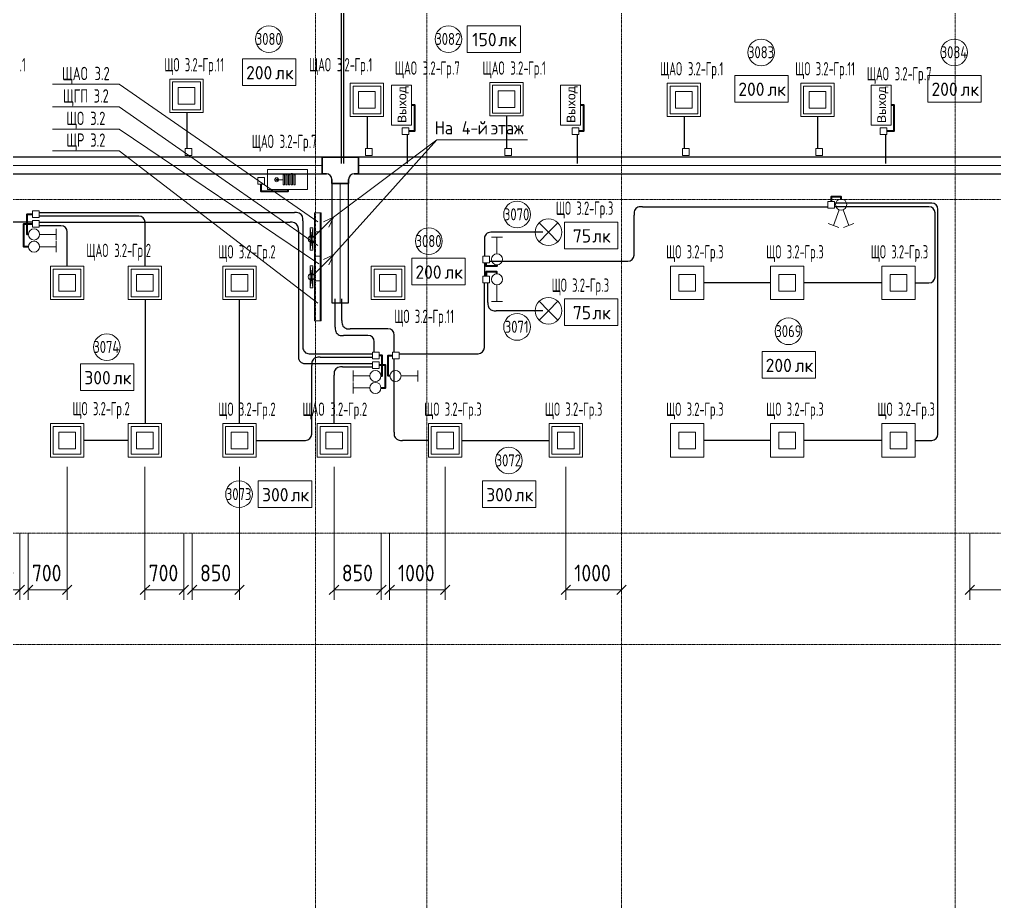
# Model space of a CAD drawing. Header units: millimetres. Extents: x -4730 to 98194, y -4296 to 93388.
# Drawn here: x 28174 to 45707, y 30378 to 46238 of the extents above; entities that cross this region are included whole.
import ezdxf

# ---------------------------------------------------------------- set-up
doc = ezdxf.new("R2010")
doc.units = ezdxf.units.MM
doc.linetypes.add('Линия сетки', pattern=[22.225, 12.7, -3.175, 3.175, -3.175])
for name, color, linetype, lineweight, true_color in [('Кабельные лотки', 5, 'Continuous', 25, 0x0000ff), ('Короба', 7, 'Continuous', 25, 0x008000), ('Соединительные детали кабельных лотков', 5, 'Continuous', 25, 0x0000ff), ('Соединительные детали коробов', 7, 'Continuous', 25, 0x008000), ('Типовые аннотации', 5, 'Continuous', 18, 0x0000ff), ('Уклон', 7, 'Continuous', 18, 0x007f00)]:
    doc.layers.add(name, color=color, linetype=linetype, lineweight=lineweight, true_color=true_color)
for name, color, linetype, lineweight in [('Марки помещений', 7, 'Continuous', 9), ('Марки силовых электроприборов', 7, 'Continuous', 9), ('Марки электрооборудования', 7, 'Continuous', 9), ('Осевая линия', 7, 'Continuous', 18), ('Оси', 7, 'Continuous', 9), ('Провода', 7, 'Continuous', 35), ('Размеры', 7, 'Continuous', 9), ('Размеры-120', 7, 'Continuous', 9), ('Текстовые примечания', 7, 'Continuous', 9), ('Тонкие линии', 7, 'Continuous', 9)]:
    doc.layers.add(name, color=color, linetype=linetype, lineweight=lineweight)
doc.styles.add('Arial', font='arial.ttf', dxfattribs={"height": 156})
doc.styles.add('GOST Common', font='GOST_Common.ttf', dxfattribs={"width": 0.6, "height": 240})
doc.styles.add('GOST Common_1', font='GOST_Common.ttf', dxfattribs={"width": 0.9, "height": 300})
doc.styles.add('GOST Common_2', font='GOST_Common.ttf', dxfattribs={"width": 0.8, "height": 216})
doc.styles.add('GOST Common_3', font='GOST_Common.ttf', dxfattribs={"height": 240})
doc.styles.add('GOST Common_4', font='GOST_Common.ttf', dxfattribs={"width": 0.7, "height": 240})
doc.styles.add('GOST Common_5', font='GOST_Common.ttf', dxfattribs={"width": 0.9, "height": 240})
doc.dimstyles.new('ADSK_Проверочный', dxfattribs={"dimscale": 304.8, "dimtxt": 301.714499, "dimasz": 0.556693, "dimexe": 0.590551, "dimexo": 0.590551, "dimgap": 0.19685, "dimtad": 1, "dimdec": 3, "dimrnd": 0.001, "dimdsep": 46, "dimtxsty": 'GOST Common_1', "dimblk1": 'OBLIQUE', "dimblk2": 'OBLIQUE', "dimsah": 1, "dimcen": 0.09, "dimazin": 0, "dimtfac": 1, "dimtdec": 4, "dimtix": 1, "dimtmove": 0, "dimatfit": 3, "dimfxl": 1, "dimtvp": 1, "dimtolj": 1, "dimtzin": 0, "dimarcsym": 2})

# ---------------------------------------------------------------- blocks, each defined once
blk = doc.blocks.new('M_Горизонтальный тройник для канального - Радиус 100 мм-2474834-3-й этаж')
at = {"layer": 'Соединительные детали кабельных лотков'}
for p, q in [((325, 150), (-325, 150)), ((-325, 150), (-325, -150)), ((-325, -150), (-325, 150)), ((-325, 150), (325, 150)), ((-325, 150), (-325, 150)), ((325, -150), (325, 150)), ((325, 150), (325, -150)), ((325, 150), (325, 150)), ((-325, -150), (-250, -150)), ((-250, -150), (-325, -150)), ((-325, -150), (-325, -150)), ((250, -150), (325, -150)), ((325, -150), (250, -150)), ((325, -150), (325, -150)), ((-150, -250), (-150, -325)), ((-150, -325), (-150, -250)), ((-150, -325), (150, -325)), ((150, -325), (-150, -325)), ((-150, -325), (-150, -325)), ((150, -325), (150, -250)), ((150, -250), (150, -325)), ((150, -325), (150, -325))]:
    blk.add_line(p, q, dxfattribs=at)
for centre, start, end in [((-250, -250), 0, 90), ((-250, -250), 0, 90), ((250, -250), 90, 180), ((250, -250), 90, 180)]:
    blk.add_arc(centre, 100, start, end, dxfattribs=at)
blk = doc.blocks.new('M_Короб_ отвод - Плоский торец - ПВХ - Стандартная-2386742-3-й этаж')
at = {"layer": 'Соединительные детали коробов'}
for p, q in [((0, 111.95), (0, 150.05)), ((-150.05, 0), (-111.95, 0))]:
    blk.add_line(p, q, dxfattribs=at)
blk.add_arc((-111.95, 111.95), 111.95, 270, 0, dxfattribs=at)
blk = doc.blocks.new('DIMBLOCK116-3-й этаж')
at = {"layer": 'Размеры-120'}
for p, q in [((27480, 38192), (27480, 35802)), ((27480, 35982), (27480, 38192)), ((28180, 36990), (28180, 35802)), ((28180, 35982), (28180, 36990)), ((27480, 35982), (27395, 35897)), ((27480, 35982), (27565, 36067)), ((27480, 35982), (28180, 35982)), ((28180, 35982), (28095, 35897)), ((28180, 35982), (28265, 36067))]:
    blk.add_line(p, q, dxfattribs=at)
at = {"layer": 'Размеры-120', "color": 0, "insert": (27546, 36434), "char_height": 300, "width": 681.16, "attachment_point": 1, "line_spacing_factor": 1.022761, "style": 'GOST Common_1'}
blk.add_mtext('700', dxfattribs=at)
blk = doc.blocks.new('_Oblique')
at = {"color": 0, "linetype": 'ByBlock', "lineweight": -2}
blk.add_line((-0.5, -0.5), (0.5, 0.5), dxfattribs=at)
blk = doc.blocks.new('DIMBLOCK117-3-й этаж')
at = {"layer": 'Размеры-120'}
for p, q in [((29030, 38192), (29030, 35802)), ((29030, 35982), (29030, 38192)), ((28330, 36990), (28330, 35802)), ((28330, 35982), (28330, 36990)), ((28330, 35982), (28245, 35897)), ((28330, 35982), (28415, 36067)), ((28330, 35982), (29030, 35982)), ((29030, 35982), (28945, 35897)), ((29030, 35982), (29115, 36067))]:
    blk.add_line(p, q, dxfattribs=at)
at = {"layer": 'Размеры-120', "color": 0, "insert": (28396, 36434), "char_height": 300, "width": 681.16, "attachment_point": 1, "line_spacing_factor": 1.022761, "style": 'GOST Common_1'}
blk.add_mtext('700', dxfattribs=at)
blk = doc.blocks.new('DIMBLOCK118-3-й этаж')
at = {"layer": 'Размеры-120'}
for p, q in [((30430, 38192), (30430, 35802)), ((30430, 35982), (30430, 38192)), ((31130, 36990), (31130, 35802)), ((31130, 35982), (31130, 36990)), ((30430, 35982), (30345, 35897)), ((30430, 35982), (30515, 36067)), ((30430, 35982), (31130, 35982)), ((31130, 35982), (31045, 35897)), ((31130, 35982), (31215, 36067))]:
    blk.add_line(p, q, dxfattribs=at)
at = {"layer": 'Размеры-120', "color": 0, "insert": (30496, 36434), "char_height": 300, "width": 681.16, "attachment_point": 1, "line_spacing_factor": 1.022761, "style": 'GOST Common_1'}
blk.add_mtext('700', dxfattribs=at)
blk = doc.blocks.new('DIMBLOCK119-3-й этаж')
at = {"layer": 'Размеры-120'}
for p, q in [((32130, 38192), (32130, 35802)), ((32130, 35982), (32130, 38192)), ((31280, 36990), (31280, 35802)), ((31280, 35982), (31280, 36990)), ((31280, 35982), (31195, 35897)), ((31280, 35982), (31365, 36067)), ((31280, 35982), (32130, 35982)), ((32130, 35982), (32045, 35897)), ((32130, 35982), (32215, 36067))]:
    blk.add_line(p, q, dxfattribs=at)
at = {"layer": 'Размеры-120', "color": 0, "insert": (31421, 36434), "char_height": 300, "width": 681.16, "attachment_point": 1, "line_spacing_factor": 1.022761, "style": 'GOST Common_1'}
blk.add_mtext('850', dxfattribs=at)
blk = doc.blocks.new('DIMBLOCK120-3-й этаж')
at = {"layer": 'Размеры-120'}
for p, q in [((33830, 38192), (33830, 35802)), ((33830, 35982), (33830, 38192)), ((34680, 36990), (34680, 35802)), ((34680, 35982), (34680, 36990)), ((33830, 35982), (33745, 35897)), ((33830, 35982), (33915, 36067)), ((33830, 35982), (34680, 35982)), ((34680, 35982), (34595, 35897)), ((34680, 35982), (34765, 36067))]:
    blk.add_line(p, q, dxfattribs=at)
at = {"layer": 'Размеры-120', "color": 0, "insert": (33971, 36434), "char_height": 300, "width": 681.16, "attachment_point": 1, "line_spacing_factor": 1.022761, "style": 'GOST Common_1'}
blk.add_mtext('850', dxfattribs=at)
blk = doc.blocks.new('DIMBLOCK121-3-й этаж')
at = {"layer": 'Размеры-120'}
for p, q in [((35830, 38192), (35830, 35802)), ((35830, 35982), (35830, 38192)), ((34830, 36990), (34830, 35802)), ((34830, 35982), (34830, 36990)), ((34830, 35982), (34745, 35897)), ((34830, 35982), (34915, 36067)), ((34830, 35982), (35830, 35982)), ((35830, 35982), (35745, 35897)), ((35830, 35982), (35915, 36067))]:
    blk.add_line(p, q, dxfattribs=at)
at = {"layer": 'Размеры-120', "color": 0, "insert": (34980, 36434), "char_height": 300, "width": 840.71, "attachment_point": 1, "line_spacing_factor": 1.022761, "style": 'GOST Common_1'}
blk.add_mtext('1000', dxfattribs=at)
blk = doc.blocks.new('DIMBLOCK122-3-й этаж')
at = {"layer": 'Размеры-120'}
for p, q in [((38000, 38192), (38000, 35802)), ((38000, 35982), (38000, 38192)), ((39000, 35922), (39000, 36162)), ((38000, 35982), (37915, 35897)), ((38000, 35982), (38085, 36067)), ((38000, 35982), (39000, 35982)), ((39000, 35982), (38915, 35897)), ((39000, 35982), (39085, 36067)), ((39000, 35982), (39000, 35922))]:
    blk.add_line(p, q, dxfattribs=at)
at = {"layer": 'Размеры-120', "color": 0, "insert": (38150, 36434), "char_height": 300, "width": 840.71, "attachment_point": 1, "line_spacing_factor": 1.022761, "style": 'GOST Common_1'}
blk.add_mtext('1000', dxfattribs=at)
blk = doc.blocks.new('DIMBLOCK123-3-й этаж')
at = {"layer": 'Размеры-120'}
for p, q in [((47865, 38192), (47865, 35802)), ((47865, 35982), (47865, 38192)), ((45265, 36990), (45265, 35802)), ((45265, 35982), (45265, 36990)), ((45265, 35982), (45180, 35897)), ((45265, 35982), (45350, 36067)), ((45265, 35982), (47865, 35982)), ((47865, 35982), (47780, 35897)), ((47865, 35982), (47950, 36067))]:
    blk.add_line(p, q, dxfattribs=at)
at = {"layer": 'Размеры-120', "color": 0, "insert": (46187, 36434), "char_height": 300, "width": 908.21, "attachment_point": 1, "line_spacing_factor": 1.022761, "style": 'GOST Common_1'}
blk.add_mtext('2600', dxfattribs=at)
blk = doc.blocks.new('ADSK_Марка_Помещение_1_ГОСТ21-501-2011 - Номер-85995-3-й этаж')
at = {"layer": 'Марки помещений'}
blk.add_circle((0, 0), 2, dxfattribs=at)
blk = doc.blocks.new('Морка помещения_освещённость_ - Морка помещения_освещённость_-1484368-3-й этаж')
at = {"layer": 'Марки помещений', "color": 190, "true_color": 0x8000ff}
for p, q in [((-4, 0), (-4, 4)), ((-4, 4), (4, 4)), ((4, 4), (4, 0)), ((4, 0), (-4, 0))]:
    blk.add_line(p, q, dxfattribs=at)
blk = doc.blocks.new('Марка электрооборудования с выноской - Марка электрооборудования с выноской-2902873-3-й этаж')
at = {"layer": 'Марки электрооборудования'}
blk.add_line((-5, 0), (5, 0), dxfattribs=at)

msp = doc.modelspace()

# ---------------------------------------------------------------- linework, layer by layer
at = {"layer": 'Кабельные лотки'}
for p, q in [((33617.9607, 43763.1437), (6870.0021, 43763.1437)), ((33617.9607, 43463.1437), (33617.9607, 43763.1437)), ((34267.9607, 43463.1437), (34267.9607, 43763.1437)), ((47495, 43763.1437), (34267.9607, 43763.1437)), ((6870.0021, 43463.1437), (33617.9607, 43463.1437)), ((34267.9607, 43463.1437), (47495, 43463.1437)), ((33792.9607, 43288.1437), (34092.9607, 43288.1437)), ((33792.9607, 43288.1437), (33792.9607, 41143.1437)), ((34092.9607, 41143.1437), (34092.9607, 43288.1437)), ((33792.9607, 41143.1437), (34092.9607, 41143.1437))]:
    msp.add_line(p, q, dxfattribs=at)
at = {"layer": 'Короба'}
for p, q in [((34000, 46832.2429), (34000, 43650.7431)), ((33960, 46652.2429), (33960, 43650.7431)), ((31180.3443, 44566.4553), (31180.3443, 43914.9566)), ((34425.1554, 44494.265), (34425.1554, 43914.9566)), ((36933.081, 44506.9269), (36933.081, 43914.9566)), ((40125.1554, 44494.265), (40125.1554, 43914.9566)), ((42525.1554, 44494.265), (42525.1554, 43914.9566)), ((35144.8925, 44170.7431), (35144.8925, 43650.7431)), ((38204.8925, 44170.7431), (38204.8925, 43650.7431)), ((43744.8925, 44170.7431), (43744.8925, 43650.7431)), ((39376.7749, 42871.7988), (42709.4077, 42871.7988)), ((44539.714, 42934.7988), (42829.4077, 42934.7988)), ((44489.95, 42871.7988), (42829.4077, 42871.7988)), ((44689.764, 38820.05), (44689.764, 42784.7488)), ((28529.9835, 42766.8411), (33119.9335, 42766.8411)), ((30282.214, 42703.8411), (28529.9835, 42703.8411)), ((33269.9835, 42616.7911), (33269.9835, 40377.2453)), ((39226.7249, 42039.4404), (39226.7249, 42721.7488)), ((44640, 41650.05), (44640, 42721.7488)), ((28409.9835, 42592.1561), (25589.9835, 42592.1561)), ((28529.9835, 42592.1561), (33039.9335, 42592.1561)), ((28882.214, 42529.1561), (28529.9835, 42529.1561)), ((30432.264, 41797.5), (30432.264, 42553.7911)), ((33189.9835, 42442.1061), (33189.9835, 40202.5603)), ((29032.264, 41797.5), (29032.264, 42379.1061)), ((36535.2249, 42262.0064), (36535.2249, 41980.8904)), ((37586.406, 42412.0564), (36685.2749, 42412.0564)), ((36535.2249, 41860.8904), (36535.2249, 41620.8904)), ((36626.7249, 41889.3904), (39076.6749, 41889.3904)), ((36535.2249, 40377.2453), (36535.2249, 41500.8904)), ((36598.2249, 41150.05), (36598.2249, 41500.8904)), ((41684.764, 41500), (40479.764, 41500)), ((43684.764, 41500), (42279.764, 41500)), ((44279.764, 41500), (44489.95, 41500)), ((33851.9604, 40705.7453), (33851.9604, 41215.6953)), ((33971.9604, 40825.7453), (33971.9604, 41215.6953)), ((30432.264, 41202.5), (30432.264, 38967.5)), ((32132.264, 38967.5), (32132.264, 41202.5)), ((37586.406, 41000), (36748.2749, 41000)), ((34401.9104, 40555.6953), (34002.0104, 40555.6953)), ((34761.9104, 40675.6953), (34122.0104, 40675.6953)), ((34911.9604, 40255.6953), (34911.9604, 40525.6453)), ((34551.9604, 40255.6953), (34551.9604, 40405.6453)), ((33420.0335, 40227.1953), (34523.4604, 40227.1953)), ((33579.814, 40164.1953), (34523.4604, 40164.1953)), ((35003.4604, 40227.1953), (36385.1749, 40227.1953)), ((33340.0335, 40052.5103), (34523.4604, 40052.5103)), ((33429.764, 38820.05), (33429.764, 40014.1453)), ((33982.314, 39989.5103), (34523.4604, 39989.5103)), ((34911.9604, 38820.05), (34911.9604, 40135.6953)), ((33832.264, 38967.5), (33832.264, 39839.4603)), ((30134.764, 38670), (29329.764, 38670)), ((32429.764, 38670), (33279.714, 38670)), ((35534.764, 38670), (35062.0104, 38670)), ((36129.764, 38670), (37704.764, 38670)), ((41684.764, 38670), (40479.764, 38670)), ((43684.764, 38670), (42279.764, 38670)), ((44279.764, 38670), (44539.714, 38670))]:
    msp.add_line(p, q, dxfattribs=at)
at = {"layer": 'Марки электрооборудования'}
for p, q in [((33538.2213, 42599.8824), (29966.956, 45073.2158)), ((33536.6381, 42171.4857), (29966.956, 44670.0318)), ((33557.6665, 41845.7443), (29966.956, 44266.4949)), ((33541.8263, 41134.2906), (29966.956, 43875.7474))]:
    msp.add_line(p, q, dxfattribs=at)
at = {"layer": 'Осевая линия'}
for p, q in [((6870.0021, 43613.1437), (33617.9607, 43613.1437)), ((34267.9607, 43613.1437), (47495, 43613.1437)), ((33942.9607, 43288.1437), (33942.9607, 41143.1437))]:
    msp.add_line(p, q, dxfattribs=at)
at = {"layer": 'Оси', "linetype": 'Линия сетки'}
for p, q in [((33500, 93388.3703), (33500, -3096.3487)), ((35500, 93388.3703), (35500, -3096.3487)), ((39000, 93388.3703), (39000, -3096.3487)), ((45000, 93388.3703), (45000, -3096.3487)), ((98194.2682, 43000), (-3530.0173, 43000)), ((98194.2682, 37000), (-3530.0173, 37000)), ((98194.2682, 35000), (-3530.0173, 35000))]:
    msp.add_line(p, q, dxfattribs=at)
at = {"layer": 'Провода', "flags": 128}
for points in [[(35221.7452, 44701.1579), (35275, 44702.3036), (35275, 44230.7451), (35173.3925, 44230.7438)], [(38261.7452, 44701.1579), (38315, 44702.3036), (38315, 44230.7451), (38233.3925, 44230.7439)], [(43846.7452, 44700.8694), (43900, 44702.0151), (43900, 44230.7451), (43773.3925, 44230.7437)], [(32999.2175, 43178.2548), (33000, 43145), (32520, 43145), (32521.844, 43278.6863)], [(42949.4457, 43004), (42949.4457, 43050), (42769.4028, 43050), (42769.4077, 42963.2988)], [(28335.6433, 42372.5619), (28315, 42372.5619), (28315, 42734.2652), (28409.9835, 42734.2652)], [(28335.6433, 42152.5619), (28255, 42152.5619), (28255, 42560.6582), (28409.9835, 42560.6567)], [(36760, 41825.6433), (36760, 41805), (36566.72, 41805), (36566.7224, 41860.8904)], [(36760, 41664.3567), (36760, 41700), (36566.72, 41700), (36566.7228, 41620.8904)], [(34674.3567, 39827.0981), (34695, 39827.0981), (34695, 40195.6974), (34643.4604, 40195.6964)], [(34835.6433, 39827.0981), (34802.9503, 39827.0981), (34802.9503, 40195.6974), (34883.4604, 40195.6962)], [(34674.3567, 39612.6413), (34755, 39612.6413), (34755, 40021.0124), (34643.4604, 40021.011)]]:
    msp.add_lwpolyline(points, dxfattribs=at)
at = {"layer": 'Типовые аннотации'}
for p, q in [((30878.0804, 45163.9553), (31478.0804, 45163.9553)), ((30878.0804, 44563.9553), (30878.0804, 45163.9553)), ((30928.0804, 45113.9553), (31428.0804, 45113.9553)), ((30928.0804, 44613.9553), (30928.0804, 45113.9553)), ((31428.0804, 45113.9553), (31428.0804, 44613.9553)), ((31478.0804, 45163.9553), (31478.0804, 44563.9553)), ((42222.8914, 45091.765), (42822.8914, 45091.765)), ((42222.8914, 44491.765), (42222.8914, 45091.765)), ((42822.8914, 45091.765), (42822.8914, 44491.765)), ((31028.0804, 45013.9553), (31028.0804, 44713.9553)), ((31328.0804, 45013.9553), (31028.0804, 45013.9553)), ((31328.0804, 44713.9553), (31328.0804, 45013.9553)), ((42272.8914, 45041.765), (42772.8914, 45041.765)), ((42272.8914, 44541.765), (42272.8914, 45041.765)), ((42372.8914, 44941.765), (42372.8914, 44641.765)), ((42672.8914, 44941.765), (42372.8914, 44941.765)), ((42672.8914, 44641.765), (42672.8914, 44941.765)), ((42772.8914, 45041.765), (42772.8914, 44541.765)), ((31028.0804, 44713.9553), (31328.0804, 44713.9553)), ((31478.0804, 44563.9553), (30878.0804, 44563.9553)), ((31428.0804, 44613.9553), (30928.0804, 44613.9553)), ((42772.8914, 44541.765), (42272.8914, 44541.765)), ((42372.8914, 44641.765), (42672.8914, 44641.765)), ((42822.8914, 44491.765), (42222.8914, 44491.765)), ((42915.2437, 42815.3874), (42812.6377, 42533.4796)), ((42983.6477, 42815.3874), (43086.2538, 42533.4796)), ((33480, 42420), (33480, 42760)), ((33480, 42760), (33600, 42760)), ((33580, 42760), (33580, 42420)), ((33600, 42760), (33600, 42420)), ((28835.6433, 42272.5619), (28835.6433, 42472.5619)), ((37686.406, 42412.0564), (37516.7003, 42581.7621)), ((37686.406, 42412.0564), (37856.1116, 42581.7621)), ((42718.6684, 42567.6816), (42906.6069, 42499.2776)), ((43180.223, 42567.6816), (42992.2845, 42499.2776)), ((28535.6433, 42372.5619), (28835.6433, 42372.5619)), ((33600, 42420), (33480, 42420)), ((33480, 41980), (33480, 42420)), ((33480, 42420), (33600, 42420)), ((33580, 42420), (33580, 41980)), ((33600, 42420), (33600, 41980)), ((36860, 42325.6433), (36660, 42325.6433)), ((36760, 42025.6433), (36760, 42325.6433)), ((37686.406, 42412.0564), (37516.7003, 42242.3508)), ((37686.406, 42412.0564), (37856.1116, 42242.3508)), ((33480, 41540), (33480, 41980)), ((33480, 41980), (33600, 41980)), ((33600, 41980), (33480, 41980)), ((33580, 41980), (33580, 41540)), ((33600, 41980), (33600, 41540)), ((30130, 41800), (30730, 41800)), ((30130, 41200), (30130, 41800)), ((30180, 41750), (30680, 41750)), ((30180, 41250), (30180, 41750)), ((30680, 41750), (30680, 41250)), ((30730, 41800), (30730, 41200)), ((31830, 41800), (32430, 41800)), ((31830, 41200), (31830, 41800)), ((31880, 41750), (32380, 41750)), ((31880, 41250), (31880, 41750)), ((32380, 41750), (32380, 41250)), ((32430, 41800), (32430, 41200)), ((34500.6863, 41800), (35100.6863, 41800)), ((34500.6863, 41200), (34500.6863, 41800)), ((34550.6863, 41750), (35050.6863, 41750)), ((34550.6863, 41250), (34550.6863, 41750)), ((35050.6863, 41750), (35050.6863, 41250)), ((35100.6863, 41800), (35100.6863, 41200)), ((39880, 41800), (40480, 41800)), ((39880, 41200), (39880, 41800)), ((40480, 41800), (40480, 41200)), ((41680, 41800), (42280, 41800)), ((41680, 41200), (41680, 41800)), ((42280, 41800), (42280, 41200)), ((43680, 41800), (44280, 41800)), ((43680, 41200), (43680, 41800)), ((44280, 41800), (44280, 41200)), ((30280, 41650), (30280, 41350)), ((30580, 41650), (30280, 41650)), ((30580, 41350), (30580, 41650)), ((31980, 41650), (31980, 41350)), ((32280, 41650), (31980, 41650)), ((32280, 41350), (32280, 41650)), ((34650.6863, 41650), (34650.6863, 41350)), ((34950.6863, 41650), (34650.6863, 41650)), ((34950.6863, 41350), (34950.6863, 41650)), ((40030, 41650), (40030, 41350)), ((40330, 41650), (40030, 41650)), ((40330, 41350), (40330, 41650)), ((41830, 41650), (41830, 41350)), ((42130, 41650), (41830, 41650)), ((42130, 41350), (42130, 41650)), ((43830, 41650), (43830, 41350)), ((44130, 41650), (43830, 41650)), ((44130, 41350), (44130, 41650)), ((33600, 41540), (33480, 41540)), ((33480, 40820), (33480, 41540)), ((33480, 41540), (33600, 41540)), ((33580, 41540), (33580, 40820)), ((33600, 41540), (33600, 40820)), ((36760, 41464.3567), (36760, 41164.3567)), ((30680, 41250), (30180, 41250)), ((30280, 41350), (30580, 41350)), ((32380, 41250), (31880, 41250)), ((31980, 41350), (32280, 41350)), ((35050.6863, 41250), (34550.6863, 41250)), ((34650.6863, 41350), (34950.6863, 41350)), ((40030, 41350), (40330, 41350)), ((41830, 41350), (42130, 41350)), ((43830, 41350), (44130, 41350)), ((30730, 41200), (30130, 41200)), ((32430, 41200), (31830, 41200)), ((35100.6863, 41200), (34500.6863, 41200)), ((36660, 41164.3567), (36860, 41164.3567)), ((37686.406, 41000), (37516.7003, 41169.7056)), ((37686.406, 41000), (37856.1116, 41169.7056)), ((40480, 41200), (39880, 41200)), ((42280, 41200), (41680, 41200)), ((44280, 41200), (43680, 41200)), ((37686.406, 41000), (37516.7003, 40830.2944)), ((37686.406, 41000), (37856.1116, 40830.2944)), ((33600, 40820), (33480, 40820)), ((34174.3567, 39927.0981), (34174.3567, 39727.0981)), ((34474.3567, 39827.0981), (34174.3567, 39827.0981)), ((35035.6433, 39827.0981), (35335.6433, 39827.0981)), ((35335.6433, 39727.0981), (35335.6433, 39927.0981)), ((28730, 38970), (29330, 38970)), ((28730, 38370), (28730, 38970)), ((29330, 38970), (29330, 38370)), ((30130, 38970), (30730, 38970)), ((30130, 38370), (30130, 38970)), ((30730, 38970), (30730, 38370)), ((31830, 38970), (32430, 38970)), ((31830, 38370), (31830, 38970)), ((32430, 38970), (32430, 38370)), ((35530, 38970), (36130, 38970)), ((35530, 38370), (35530, 38970)), ((36130, 38970), (36130, 38370)), ((37700, 38970), (38300, 38970)), ((37700, 38370), (37700, 38970)), ((38300, 38970), (38300, 38370)), ((39880, 38970), (40480, 38970)), ((39880, 38370), (39880, 38970)), ((40480, 38970), (40480, 38370)), ((41680, 38970), (42280, 38970)), ((41680, 38370), (41680, 38970)), ((42280, 38970), (42280, 38370)), ((43680, 38970), (44280, 38970)), ((43680, 38370), (43680, 38970)), ((44280, 38970), (44280, 38370)), ((28780, 38920), (29280, 38920)), ((28780, 38420), (28780, 38920)), ((28880, 38820), (28880, 38520)), ((29180, 38820), (28880, 38820)), ((29180, 38520), (29180, 38820)), ((29280, 38920), (29280, 38420)), ((30180, 38920), (30680, 38920)), ((30180, 38420), (30180, 38920)), ((30280, 38820), (30280, 38520)), ((30580, 38820), (30280, 38820)), ((30580, 38520), (30580, 38820)), ((30680, 38920), (30680, 38420)), ((31880, 38920), (32380, 38920)), ((31880, 38420), (31880, 38920)), ((31980, 38820), (31980, 38520)), ((32280, 38820), (31980, 38820)), ((32280, 38520), (32280, 38820)), ((32380, 38920), (32380, 38420)), ((35580, 38920), (36080, 38920)), ((35580, 38420), (35580, 38920)), ((35680, 38820), (35680, 38520)), ((35980, 38820), (35680, 38820)), ((35980, 38520), (35980, 38820)), ((36080, 38920), (36080, 38420)), ((37750, 38920), (38250, 38920)), ((37750, 38420), (37750, 38920)), ((37850, 38820), (37850, 38520)), ((38150, 38820), (37850, 38820)), ((38150, 38520), (38150, 38820)), ((38250, 38920), (38250, 38420)), ((40030, 38820), (40030, 38520)), ((40330, 38820), (40030, 38820)), ((40330, 38520), (40330, 38820)), ((41830, 38820), (41830, 38520)), ((42130, 38820), (41830, 38820)), ((42130, 38520), (42130, 38820)), ((43830, 38820), (43830, 38520)), ((44130, 38820), (43830, 38820)), ((44130, 38520), (44130, 38820)), ((29280, 38420), (28780, 38420)), ((28880, 38520), (29180, 38520)), ((30680, 38420), (30180, 38420)), ((30280, 38520), (30580, 38520)), ((32380, 38420), (31880, 38420)), ((31980, 38520), (32280, 38520)), ((36080, 38420), (35580, 38420)), ((35680, 38520), (35980, 38520)), ((38250, 38420), (37750, 38420)), ((37850, 38520), (38150, 38520)), ((40030, 38520), (40330, 38520)), ((41830, 38520), (42130, 38520)), ((43830, 38520), (44130, 38520)), ((29330, 38370), (28730, 38370)), ((30730, 38370), (30130, 38370)), ((32430, 38370), (31830, 38370)), ((36130, 38370), (35530, 38370)), ((38300, 38370), (37700, 38370)), ((40480, 38370), (39880, 38370)), ((42280, 38370), (41680, 38370)), ((44280, 38370), (43680, 38370))]:
    msp.add_line(p, q, dxfattribs=at)
at = {"layer": 'Типовые аннотации', "color": 1, "true_color": 0xff0000}
for p, q in [((34122.8914, 45091.765), (34722.8914, 45091.765)), ((34122.8914, 44491.765), (34122.8914, 45091.765)), ((34722.8914, 45091.765), (34722.8914, 44491.765)), ((36630.817, 45104.4269), (37230.817, 45104.4269)), ((36630.817, 44504.4269), (36630.817, 45104.4269)), ((37230.817, 45104.4269), (37230.817, 44504.4269)), ((39822.8914, 45091.765), (40422.8914, 45091.765)), ((39822.8914, 44491.765), (39822.8914, 45091.765)), ((40422.8914, 45091.765), (40422.8914, 44491.765)), ((34172.8914, 45041.765), (34672.8914, 45041.765)), ((34172.8914, 44541.765), (34172.8914, 45041.765)), ((34272.8914, 44941.765), (34272.8914, 44641.765)), ((34572.8914, 44941.765), (34272.8914, 44941.765)), ((34572.8914, 44641.765), (34572.8914, 44941.765)), ((34672.8914, 45041.765), (34672.8914, 44541.765)), ((36680.817, 45054.4269), (37180.817, 45054.4269)), ((36680.817, 44554.4269), (36680.817, 45054.4269)), ((36780.817, 44954.4269), (36780.817, 44654.4269)), ((37080.817, 44954.4269), (36780.817, 44954.4269)), ((37080.817, 44654.4269), (37080.817, 44954.4269)), ((37180.817, 45054.4269), (37180.817, 44554.4269)), ((39872.8914, 45041.765), (40372.8914, 45041.765)), ((39872.8914, 44541.765), (39872.8914, 45041.765)), ((39972.8914, 44941.765), (39972.8914, 44641.765)), ((40272.8914, 44941.765), (39972.8914, 44941.765)), ((40272.8914, 44641.765), (40272.8914, 44941.765)), ((40372.8914, 45041.765), (40372.8914, 44541.765)), ((34672.8914, 44541.765), (34172.8914, 44541.765)), ((34272.8914, 44641.765), (34572.8914, 44641.765)), ((37180.817, 44554.4269), (36680.817, 44554.4269)), ((36780.817, 44654.4269), (37080.817, 44654.4269)), ((40372.8914, 44541.765), (39872.8914, 44541.765)), ((39972.8914, 44641.765), (40272.8914, 44641.765)), ((34722.8914, 44491.765), (34122.8914, 44491.765)), ((37230.817, 44504.4269), (36630.817, 44504.4269)), ((40422.8914, 44491.765), (39822.8914, 44491.765)), ((35053.3925, 44290.7431), (35173.3925, 44290.7431)), ((35053.3925, 44170.7431), (35053.3925, 44290.7431)), ((35173.3925, 44290.7431), (35173.3925, 44170.7431)), ((38113.3925, 44290.7431), (38233.3925, 44290.7431)), ((38113.3925, 44170.7431), (38113.3925, 44290.7431)), ((38233.3925, 44290.7431), (38233.3925, 44170.7431)), ((43653.3925, 44290.7431), (43773.3925, 44290.7431)), ((43653.3925, 44170.7431), (43653.3925, 44290.7431)), ((43773.3925, 44290.7431), (43773.3925, 44170.7431)), ((35173.3925, 44170.7431), (35053.3925, 44170.7431)), ((38233.3925, 44170.7431), (38113.3925, 44170.7431)), ((43773.3925, 44170.7431), (43653.3925, 44170.7431)), ((34396.6554, 43914.9566), (34516.6554, 43914.9566)), ((34396.6554, 43794.9566), (34396.6554, 43914.9566)), ((34516.6554, 43914.9566), (34516.6554, 43794.9566)), ((36904.581, 43914.9566), (37024.581, 43914.9566)), ((36904.581, 43794.9566), (36904.581, 43914.9566)), ((37024.581, 43914.9566), (37024.581, 43794.9566)), ((40096.6554, 43914.9566), (40216.6554, 43914.9566)), ((40096.6554, 43794.9566), (40096.6554, 43914.9566)), ((40216.6554, 43914.9566), (40216.6554, 43794.9566)), ((34516.6554, 43794.9566), (34396.6554, 43794.9566)), ((37024.581, 43794.9566), (36904.581, 43794.9566)), ((40216.6554, 43794.9566), (40096.6554, 43794.9566)), ((32634.9821, 43178.2548), (32634.9821, 43538.2548)), ((32634.9821, 43538.2548), (33354.9821, 43538.2548)), ((33354.9821, 43538.2548), (33354.9821, 43178.2548)), ((32462.6716, 43398.6863), (32582.6716, 43398.6863)), ((32462.6716, 43278.6863), (32462.6716, 43398.6863)), ((32582.6716, 43398.6863), (32582.6716, 43278.6863)), ((32772.4107, 43380.6088), (32797.8665, 43355.153)), ((32797.8665, 43355.153), (32772.4107, 43329.6971)), ((32823.3224, 43380.6088), (32797.8665, 43355.153)), ((32917.8665, 43355.153), (32797.8665, 43355.153)), ((32797.8665, 43355.153), (32823.3224, 43329.6971)), ((32917.8665, 43445.153), (32941.8665, 43445.153)), ((32917.8665, 43265.153), (32917.8665, 43445.153)), ((32941.8665, 43445.153), (32941.8665, 43265.153)), ((32965.8665, 43445.153), (32989.8665, 43445.153)), ((32965.8665, 43265.153), (32965.8665, 43445.153)), ((32989.8665, 43445.153), (32989.8665, 43265.153)), ((33013.8665, 43445.153), (33037.8665, 43445.153)), ((33013.8665, 43265.153), (33013.8665, 43445.153)), ((33037.8665, 43445.153), (33037.8665, 43265.153)), ((33061.8665, 43469.153), (33085.8665, 43469.153)), ((33061.8665, 43265.153), (33061.8665, 43469.153)), ((33085.8665, 43469.153), (33085.8665, 43265.153)), ((33109.8665, 43445.153), (33133.8665, 43445.153)), ((33109.8665, 43265.153), (33109.8665, 43445.153)), ((33133.8665, 43445.153), (33133.8665, 43265.153)), ((32582.6716, 43278.6863), (32462.6716, 43278.6863)), ((33354.9821, 43178.2548), (32634.9821, 43178.2548)), ((32941.8665, 43265.153), (32917.8665, 43265.153)), ((32989.8665, 43265.153), (32965.8665, 43265.153)), ((33037.8665, 43265.153), (33013.8665, 43265.153)), ((33085.8665, 43265.153), (33061.8665, 43265.153)), ((33133.8665, 43265.153), (33109.8665, 43265.153)), ((28409.9835, 42620.6561), (28529.9835, 42620.6561)), ((28409.9835, 42500.6561), (28409.9835, 42620.6561)), ((28529.9835, 42620.6561), (28529.9835, 42500.6561)), ((28529.9835, 42500.6561), (28409.9835, 42500.6561)), ((28535.6433, 42152.5619), (28835.6433, 42152.5619)), ((28835.6433, 42052.5619), (28835.6433, 42252.5619)), ((28730, 41800), (29330, 41800)), ((28730, 41200), (28730, 41800)), ((28780, 41750), (29280, 41750)), ((28780, 41250), (28780, 41750)), ((29280, 41750), (29280, 41250)), ((29330, 41800), (29330, 41200)), ((28880, 41650), (28880, 41350)), ((29180, 41650), (28880, 41650)), ((29180, 41350), (29180, 41650)), ((29280, 41250), (28780, 41250)), ((28880, 41350), (29180, 41350)), ((29330, 41200), (28730, 41200)), ((34523.4604, 40081.0103), (34643.4604, 40081.0103)), ((34523.4604, 39961.0103), (34523.4604, 40081.0103)), ((34643.4604, 40081.0103), (34643.4604, 39961.0103)), ((34643.4604, 39961.0103), (34523.4604, 39961.0103)), ((34174.3567, 39712.6413), (34174.3567, 39512.6413)), ((34474.3567, 39612.6413), (34174.3567, 39612.6413)), ((33530, 38970), (34130, 38970)), ((33530, 38370), (33530, 38970)), ((34130, 38970), (34130, 38370)), ((33580, 38920), (34080, 38920)), ((33580, 38420), (33580, 38920)), ((33680, 38820), (33680, 38520)), ((33980, 38820), (33680, 38820)), ((33980, 38520), (33980, 38820)), ((34080, 38920), (34080, 38420)), ((34080, 38420), (33580, 38420)), ((33680, 38520), (33980, 38520)), ((34130, 38370), (33530, 38370))]:
    msp.add_line(p, q, dxfattribs=at)
at = {"layer": 'Типовые аннотации', "color": 96, "true_color": 0x008000}
for p, q in [((34861.7452, 45057.2856), (35221.7452, 45057.2856)), ((34861.7452, 44337.2856), (34861.7452, 45057.2856)), ((35221.7452, 45057.2856), (35221.7452, 44337.2856)), ((37901.7452, 45057.2856), (38261.7452, 45057.2856)), ((37901.7452, 44337.2856), (37901.7452, 45057.2856)), ((38261.7452, 45057.2856), (38261.7452, 44337.2856)), ((43486.7452, 45056.9972), (43846.7452, 45056.9972)), ((43486.7452, 44336.9972), (43486.7452, 45056.9972)), ((43846.7452, 45056.9972), (43846.7452, 44336.9972)), ((35221.7452, 44337.2856), (34861.7452, 44337.2856)), ((38261.7452, 44337.2856), (37901.7452, 44337.2856)), ((43846.7452, 44336.9972), (43486.7452, 44336.9972))]:
    msp.add_line(p, q, dxfattribs=at)
at = {"layer": 'Типовые аннотации', "color": 16, "true_color": 0x800000}
for p, q in [((31151.8443, 43914.9566), (31271.8443, 43914.9566)), ((31151.8443, 43794.9566), (31151.8443, 43914.9566)), ((31271.8443, 43914.9566), (31271.8443, 43794.9566)), ((42496.6554, 43914.9566), (42616.6554, 43914.9566)), ((42496.6554, 43794.9566), (42496.6554, 43914.9566)), ((42616.6554, 43914.9566), (42616.6554, 43794.9566)), ((31271.8443, 43794.9566), (31151.8443, 43794.9566)), ((42616.6554, 43794.9566), (42496.6554, 43794.9566))]:
    msp.add_line(p, q, dxfattribs=at)
at = {"layer": 'Типовые аннотации', "color": 7}
for p, q in [((42709.4077, 42963.2988), (42829.4077, 42963.2988)), ((42709.4077, 42843.2988), (42709.4077, 42963.2988)), ((42829.4077, 42963.2988), (42829.4077, 42843.2988)), ((28409.9835, 42795.3411), (28529.9835, 42795.3411)), ((28409.9835, 42675.3411), (28409.9835, 42795.3411)), ((28529.9835, 42795.3411), (28529.9835, 42675.3411)), ((42829.4077, 42843.2988), (42709.4077, 42843.2988)), ((28529.9835, 42675.3411), (28409.9835, 42675.3411)), ((36506.7249, 41980.8904), (36626.7249, 41980.8904)), ((36506.7249, 41860.8904), (36506.7249, 41980.8904)), ((36626.7249, 41980.8904), (36626.7249, 41860.8904)), ((36626.7249, 41860.8904), (36506.7249, 41860.8904)), ((36506.7249, 41620.8904), (36626.7249, 41620.8904)), ((36506.7249, 41500.8904), (36506.7249, 41620.8904)), ((36626.7249, 41620.8904), (36626.7249, 41500.8904)), ((36626.7249, 41500.8904), (36506.7249, 41500.8904)), ((34523.4604, 40255.6953), (34643.4604, 40255.6953)), ((34523.4604, 40135.6953), (34523.4604, 40255.6953)), ((34643.4604, 40255.6953), (34643.4604, 40135.6953)), ((34883.4604, 40255.6953), (35003.4604, 40255.6953)), ((34883.4604, 40135.6953), (34883.4604, 40255.6953)), ((35003.4604, 40255.6953), (35003.4604, 40135.6953)), ((34643.4604, 40135.6953), (34523.4604, 40135.6953)), ((35003.4604, 40135.6953), (34883.4604, 40135.6953))]:
    msp.add_line(p, q, dxfattribs=at)
at = {"layer": 'Типовые аннотации', "color": 1, "true_color": 0xff0000}
for centre, radius in [((32797.8665, 43355.153), 36), ((28435.6433, 42152.5619), 100), ((34574.3567, 39612.6413), 100)]:
    msp.add_circle(centre, radius, dxfattribs=at)
at = {"layer": 'Типовые аннотации'}
for centre, radius in [((42949.4457, 42909.3566), 100), ((37686.406, 42412.0564), 240), ((28435.6433, 42372.5619), 100), ((36760, 41925.6433), 100), ((36760, 41564.3567), 100), ((37686.406, 41000), 240), ((34574.3567, 39827.0981), 100), ((34935.6433, 39827.0981), 100)]:
    msp.add_circle(centre, radius, dxfattribs=at)
at = {"layer": 'Тонкие линии'}
for p, q in [((35681.4144, 44072.6052), (33820.4776, 42685.5957)), ((35681.4144, 44072.6052), (33820.4776, 42005.5957)), ((35681.4144, 44072.6052), (37311.2699, 44072.6052)), ((33466.9243, 42332.0423), (33820.4776, 42685.5957)), ((33820.4776, 42685.5957), (33639.2161, 42601.072)), ((33820.4776, 42685.5957), (33735.954, 42504.3341)), ((33466.9243, 41652.0423), (33820.4776, 42005.5957)), ((33820.4776, 42005.5957), (33639.2161, 41921.072)), ((33820.4776, 42005.5957), (33735.954, 41824.3341))]:
    msp.add_line(p, q, dxfattribs=at)
for centre in [(33424.4978, 42289.6159), (33424.4978, 41609.6159)]:
    msp.add_circle(centre, 60, dxfattribs=at)
at = {"layer": 'Уклон'}
for p, q in [((33449.4978, 42089.6159), (33399.4978, 42489.6159)), ((33449.4978, 42489.6159), (33399.4978, 42089.6159)), ((33399.4978, 42489.6159), (33449.4978, 42489.6159)), ((33399.4978, 42089.6159), (33399.4978, 42489.6159)), ((33449.4978, 42489.6159), (33449.4978, 42089.6159)), ((33449.4978, 42089.6159), (33399.4978, 42089.6159)), ((33449.4978, 41409.6159), (33399.4978, 41809.6159)), ((33449.4978, 41809.6159), (33399.4978, 41409.6159)), ((33399.4978, 41809.6159), (33449.4978, 41809.6159)), ((33399.4978, 41409.6159), (33399.4978, 41809.6159)), ((33449.4978, 41809.6159), (33449.4978, 41409.6159)), ((33449.4978, 41409.6159), (33399.4978, 41409.6159))]:
    msp.add_line(p, q, dxfattribs=at)

# ---------------------------------------------------------------- block references
at = {"layer": 'Марки помещений', "xscale": 120, "yscale": 120, "zscale": 120}
for p in [(32659.8103, 45885.0183), (35887.9608, 45885.0183), (41511.5028, 45645.6767), (44983.0418, 45645.6767), (37121.9106, 42731.1616), (35533.9105, 42251.1616), (37121.9106, 40709.4557), (42003.1869, 40630.5582), (29744.8242, 40346.5662), (36973.1434, 38307.1522), (32121.672, 37700.7183)]:
    msp.add_blockref('ADSK_Марка_Помещение_1_ГОСТ21-501-2011 - Номер-85995-3-й этаж', p, dxfattribs=at)
at = {"layer": 'Марки помещений', "color": 190, "true_color": 0x8000ff, "xscale": 120, "yscale": 120, "zscale": 120}
for p in [(36703.2373, 45645.0183), (32665.6523, 45048.8227), (41517.3448, 44751.969), (44990.4059, 44751.969), (38454.2229, 42115.0344), (35710.2448, 41463.9253), (38454.2229, 40733.717), (42009.0289, 39786.1036), (29752.1882, 39565.0359), (32948.752, 37460.7183), (36978.9855, 37460.7183)]:
    msp.add_blockref('Морка помещения_освещённость_ - Морка помещения_освещённость_-1484368-3-й этаж', p, dxfattribs=at)
at = {"layer": 'Марки электрооборудования', "xscale": 120, "yscale": 120, "zscale": 120}
for p in [(29366.956, 45073.2158), (29366.956, 44670.0318), (29366.956, 44266.4949), (29366.956, 43875.7474)]:
    msp.add_blockref('Марка электрооборудования с выноской - Марка электрооборудования с выноской-2902873-3-й этаж', p, dxfattribs=at)
at = {"layer": 'Соединительные детали кабельных лотков'}
msp.add_blockref('M_Горизонтальный тройник для канального - Радиус 100 мм-2474834-3-й этаж', (33942.9607, 43613.1437), dxfattribs=at)
msp.add_blockref('M_Горизонтальный тройник для канального - Радиус 100 мм-2474834-3-й этаж', (33942.9607, 43613.1437), dxfattribs=at)
at = {"layer": 'Соединительные детали коробов'}
for p, rotation in [((39226.7249, 42871.7988), 180), ((44640, 42871.7988), 90), ((44689.764, 42934.7988), 90), ((30432.264, 42703.8411), 90), ((33269.9835, 42766.8411), 90), ((29032.264, 42529.1561), 90), ((33189.9835, 42592.1561), 90), ((36535.2249, 42412.0564), 180), ((36598.2249, 41000), 270), ((33851.9604, 40555.6953), 270), ((33971.9604, 40675.6953), 270), ((34551.9604, 40555.6953), 90), ((34911.9604, 40675.6953), 90), ((33269.9835, 40227.1953), 270), ((33189.9835, 40052.5103), 270), ((33429.764, 40164.1953), 180), ((33832.264, 39989.5103), 180), ((34911.9604, 38670), 270)]:
    msp.add_blockref('M_Короб_ отвод - Плоский торец - ПВХ - Стандартная-2386742-3-й этаж', p, dxfattribs=dict(at, rotation=rotation))
for p in [(39226.7249, 41889.3904), (44640, 41500), (36535.2249, 40227.1953), (33429.764, 38670), (44689.764, 38670)]:
    msp.add_blockref('M_Короб_ отвод - Плоский торец - ПВХ - Стандартная-2386742-3-й этаж', p, dxfattribs=at)

# ---------------------------------------------------------------- texts
at = {"layer": 'Марки помещений', "char_height": 216, "attachment_point": 1, "style": 'GOST Common_2'}
for s, insert, width in [('3080', (32422.8544, 45995.8055), 584.9112), ('3082', (35651.0049, 45995.8055), 584.9112), ('3083', (41274.5469, 45756.4639), 584.9112), ('3084', (44739.3659, 45756.4639), 600.3036), ('3070', (36884.9547, 42841.9488), 584.9112), ('3080', (35296.9545, 42361.9488), 584.9112), ('3071', (36900.7947, 40820.2429), 546.4302), ('3069', (41766.2309, 40741.3455), 584.9112), ('3074', (29501.1482, 40457.3534), 600.3036), ('3072', (36736.1875, 38417.9394), 584.9112), ('3073', (31884.7161, 37811.5055), 584.9112)]:
    msp.add_mtext(s, dxfattribs=dict(at, insert=insert, width=width))
at = {"layer": 'Марки помещений', "color": 190, "true_color": 0x8000ff, "char_height": 240, "attachment_point": 1, "style": 'GOST Common_3'}
for s, insert, width in [('150', (36315.3534, 45996.7302), 567.59475), ('лк', (36783.6659, 45996.7302), 413.67075), ('200', (32249.5685, 45400.5347), 634.9365), ('лк', (32773.4435, 45400.5347), 413.67075), ('200', (41101.261, 45103.681), 634.9365), ('200', (44574.322, 45103.681), 634.9365), ('лк', (41625.136, 45103.681), 413.67075), ('лк', (45098.197, 45103.681), 413.67075), ('75', (38125.739, 42466.7464), 423.291), ('лк', (38474.989, 42466.7464), 413.67075), ('200', (35294.1609, 41815.6373), 634.9365), ('лк', (35818.0359, 41815.6373), 413.67075), ('75', (38125.739, 41085.429), 423.291), ('лк', (38474.989, 41085.429), 413.67075), ('200', (41592.945, 40137.8155), 634.9365), ('лк', (42116.82, 40137.8155), 413.67075), ('300', (29340.3044, 39916.7478), 625.31625), ('лк', (29856.2419, 39916.7478), 413.67075), ('300', (32536.8682, 37812.4302), 625.31625), ('лк', (33052.8057, 37812.4302), 413.67075), ('300', (36567.1016, 37812.4302), 625.31625), ('лк', (37083.0391, 37812.4302), 413.67075)]:
    msp.add_mtext(s, dxfattribs=dict(at, insert=insert, width=width))
at = {"layer": 'Марки силовых электроприборов', "char_height": 240, "attachment_point": 1, "style": 'GOST Common'}
for s, insert, width in [('.1', (28177.3057, 45544.1377), 138.5316), ('ЩО', (30779.5657, 45544.1377), 340.55685), (' 3.2-', (31060.5532, 45544.1377), 490.63275), ('Гр', (31465.3657, 45544.1377), 253.9746), ('.11', (31674.9157, 45544.1377), 225.11385), ('ЩАО', (33379.9703, 45544.1377), 502.17705), (' 3.2-', (33794.3078, 45544.1377), 490.63275), ('Гр', (34199.1203, 45544.1377), 253.9746), ('.1', (34408.6703, 45544.1377), 138.5316), ('ЩАО', (34925.0336, 45484.6093), 502.17705), (' 3.2-', (35339.3711, 45484.6093), 490.63275), ('Гр', (35744.1836, 45484.6093), 253.9746), ('.7', (35953.7336, 45484.6093), 178.93665), ('ЩАО', (36501.3424, 45484.6093), 502.17705), (' 3.2-', (36915.6799, 45484.6093), 490.63275), ('Гр', (37320.4924, 45484.6093), 253.9746), ('.1', (37530.0424, 45484.6093), 138.5316), ('ЩАО', (39693.4167, 45471.9474), 502.17705), (' 3.2-', (40107.7542, 45471.9474), 490.63275), ('Гр', (40512.5667, 45471.9474), 253.9746), ('.1', (40722.1167, 45471.9474), 138.5316), ('ЩО', (42124.3767, 45471.9474), 340.55685), (' 3.2-', (42405.3642, 45471.9474), 490.63275), ('Гр', (42810.1767, 45471.9474), 253.9746), ('.11', (43019.7267, 45471.9474), 225.11385), ('ЩАО', (43411.3414, 45382.1975), 502.17705), (' 3.2-', (43825.6789, 45382.1975), 490.63275), ('Гр', (44230.4914, 45382.1975), 253.9746), ('.7', (44440.0414, 45382.1975), 178.93665), ('ЩАО', (32351.3414, 44165.1824), 502.17705), (' 3.2-', (32765.6789, 44165.1824), 490.63275), ('Гр', (33170.4914, 44165.1824), 253.9746), ('.7', (33380.0414, 44165.1824), 178.93665), ('ЩО', (37819.6038, 42965.0845), 340.55685), (' 3.2-', (38100.5913, 42965.0845), 490.63275), ('Гр', (38505.4038, 42965.0845), 253.9746), ('.3', (38714.9538, 42965.0845), 173.1645), ('ЩАО', (29376.196, 42205.5061), 502.17705), (' 3.2-', (29790.5335, 42205.5061), 490.63275), ('Гр', (30195.346, 42205.5061), 253.9746), ('.2', (30404.896, 42205.5061), 178.93665), ('ЩО', (31750.5653, 42180.1824), 340.55685), (' 3.2-', (32031.5528, 42180.1824), 490.63275), ('Гр', (32436.3653, 42180.1824), 253.9746), ('.2', (32645.9153, 42180.1824), 178.93665), ('ЩО', (39802.7253, 42180.1824), 340.55685), (' 3.2-', (40083.7128, 42180.1824), 490.63275), ('Гр', (40488.5253, 42180.1824), 253.9746), ('.3', (40698.0753, 42180.1824), 173.1645), ('ЩО', (41602.7253, 42180.1824), 340.55685), (' 3.2-', (41883.7128, 42180.1824), 490.63275), ('Гр', (42288.5253, 42180.1824), 253.9746), ('.3', (42498.0753, 42180.1824), 173.1645), ('ЩО', (43482.7253, 42180.1824), 340.55685), (' 3.2-', (43763.7128, 42180.1824), 490.63275), ('Гр', (44168.5253, 42180.1824), 253.9746), ('.3', (44378.0753, 42180.1824), 173.1645), ('ЩО', (37744.6872, 41580.3003), 340.55685), (' 3.2-', (38025.6747, 41580.3003), 490.63275), ('Гр', (38430.4872, 41580.3003), 253.9746), ('.3', (38640.0372, 41580.3003), 173.1645), ('ЩО', (34915.3551, 41019.1809), 340.55685), (' 3.2-', (35196.3426, 41019.1809), 490.63275), ('Гр', (35601.1551, 41019.1809), 253.9746), ('.11', (35810.7051, 41019.1809), 225.11385), ('ЩО', (29127.2788, 39359.5957), 340.55685), (' 3.2-', (29408.2663, 39359.5957), 490.63275), ('Гр', (29813.0788, 39359.5957), 253.9746), ('.2', (30022.6288, 39359.5957), 178.93665), ('ЩО', (31750.5653, 39350.1824), 340.55685), (' 3.2-', (32031.5528, 39350.1824), 490.63275), ('Гр', (32436.3653, 39350.1824), 253.9746), ('.2', (32645.9153, 39350.1824), 178.93665), ('ЩАО', (33262.551, 39350.1824), 502.17705), (' 3.2-', (33676.8885, 39350.1824), 490.63275), ('Гр', (34081.701, 39350.1824), 253.9746), ('.2', (34291.251, 39350.1824), 178.93665), ('ЩО', (35452.7253, 39350.1824), 340.55685), (' 3.2-', (35733.7128, 39350.1824), 490.63275), ('Гр', (36138.5253, 39350.1824), 253.9746), ('.3', (36348.0753, 39350.1824), 173.1645), ('ЩО', (37622.7253, 39350.1824), 340.55685), (' 3.2-', (37903.7128, 39350.1824), 490.63275), ('Гр', (38308.5253, 39350.1824), 253.9746), ('.3', (38518.0753, 39350.1824), 173.1645), ('ЩО', (39802.7253, 39350.1824), 340.55685), (' 3.2-', (40083.7128, 39350.1824), 490.63275), ('Гр', (40488.5253, 39350.1824), 253.9746), ('.3', (40698.0753, 39350.1824), 173.1645), ('ЩО', (41602.7253, 39350.1824), 340.55685), (' 3.2-', (41883.7128, 39350.1824), 490.63275), ('Гр', (42288.5253, 39350.1824), 253.9746), ('.3', (42498.0753, 39350.1824), 173.1645), ('ЩО', (43602.7253, 39350.1824), 340.55685), (' 3.2-', (43883.7128, 39350.1824), 490.63275), ('Гр', (44288.5253, 39350.1824), 253.9746), ('.3', (44498.0753, 39350.1824), 173.1645)]:
    msp.add_mtext(s, dxfattribs=dict(at, insert=insert, width=width))
at = {"layer": 'Марки электрооборудования', "char_height": 240, "attachment_point": 1, "style": 'GOST Common_4'}
for s, insert, width in [('ЩАО', (28940.4559, 45386.4419), 585.873225), (' 3.2', (29423.8496, 45386.4419), 424.253025), ('ЩГП', (28957.2559, 44983.258), 545.468175), (' 3.2', (29407.3121, 44983.258), 424.253025), ('ЩО', (29018.1559, 44579.721), 397.316325), (' 3.2', (29345.9746, 44579.721), 424.253025), ('ЩР', (29018.1559, 44188.9736), 397.316325), (' 3.2', (29345.9746, 44188.9736), 424.253025)]:
    msp.add_mtext(s, dxfattribs=dict(at, insert=insert, width=width))
at = {"layer": 'Текстовые примечания', "char_height": 240, "attachment_point": 1, "style": 'GOST Common_5'}
for s, insert, width in [('На', (35641.1968, 44410.2438), 432.91125), (' 4-', (35998.3843, 44410.2438), 502.17705), ('\\fGOST Common|b0|i0|c204|p34|;\\W.9;й', (36412.7218, 44410.2438), 190.48095), ('\\fGOST Common|b0|i0|c204|p34|;\\W.9; ', (36569.8843, 44410.2438), 95.240475), ('этаж', (36648.4656, 44410.2438), 874.480725)]:
    msp.add_mtext(s, dxfattribs=dict(at, insert=insert, width=width))
at = {"layer": 'Типовые аннотации', "color": 96, "lineweight": 9, "true_color": 0x008000, "char_height": 156, "width": 769.62, "attachment_point": 1, "rotation": 90, "style": 'Arial'}
for insert in [(34972.5806, 44377.4286), (38012.5806, 44377.4286), (43597.5806, 44377.1401)]:
    msp.add_mtext('Выход', dxfattribs=dict(at, insert=insert))

# ---------------------------------------------------------------- dimensions: what is measured, and where the dimension line sits
at = {"layer": 'Размеры'}
for base, p1, p2, override, picture, middle in [((28180, 35981.8074), (27480, 38372.5), (28180, 37170), {"dimpost": '<>', "dimfxl": 1391.404416}, 'DIMBLOCK116-3-й этаж', (27830, 36191.8074)), ((29030, 35981.8074), (28330, 37170), (29030, 38372.5), {"dimpost": '<>', "dimfxl": 1391.404416}, 'DIMBLOCK117-3-й этаж', (28680, 36191.8074)), ((31130, 35981.8074), (30430, 38372.5), (31130, 37170), {"dimpost": '<>', "dimfxl": 1391.404416}, 'DIMBLOCK118-3-й этаж', (30780, 36191.8074)), ((32130, 35981.8074), (31280, 37170), (32130, 38372.5), {"dimpost": '<>', "dimfxl": 1472.584887}, 'DIMBLOCK119-3-й этаж', (31705, 36191.8074)), ((34680, 35981.8074), (33830, 38372.5), (34680, 37170), {"dimpost": '<>', "dimfxl": 1472.584887}, 'DIMBLOCK120-3-й этаж', (34255, 36191.8074)), ((35830, 35981.8074), (34830, 37170), (35830, 38372.5), {"dimpost": '<>', "dimfxl": 1563.971307}, 'DIMBLOCK121-3-й этаж', (35330, 36191.8074)), ((39000, 35981.8074), (38000, 38372.5), (39000, 36101.7893), {"dimpost": '<>', "dimfxl": 2481.154386}, 'DIMBLOCK122-3-й этаж', (38500, 36191.8074)), ((47865, 35981.8074), (45265, 37170), (47865, 38372.5), {"dimpost": '<>', "dimfxl": 2864.612757}, 'DIMBLOCK123-3-й этаж', (46565, 36191.8074))]:
    dim = msp.add_linear_dim(base=base, p1=p1, p2=p2, dimstyle='ADSK_Проверочный', override=override, dxfattribs=at)
    dim.commit()
    dim.dimension.update_dxf_attribs({"geometry": picture, "text_midpoint": middle})

doc.saveas('drawing.dxf')
